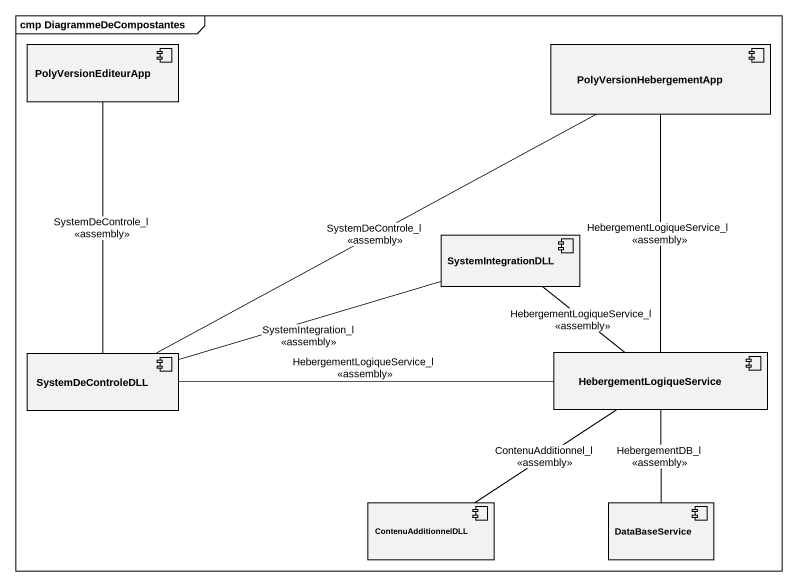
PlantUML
@startuml
mainframe cmp DiagrammeDeCompostantes
component PolyVersionEditeurApp
component PolyVersionHebergementApp
component SystemIntegrationDLL
component SystemDeControleDLL
component HebergementLogiqueService
component ContenuAdditionnelDLL
component DataBaseService
PolyVersionEditeurApp -- SystemDeControleDLL : SystemDeControle_l\n<<assembly>>
PolyVersionHebergementApp -left- SystemDeControleDLL : SystemDeControle_l\n<<assembly>>
PolyVersionHebergementApp -- HebergementLogiqueService : HebergementLogiqueService_l\n<<assembly>>
SystemIntegrationDLL -- HebergementLogiqueService : HebergementLogiqueService_l\n<<assembly>>
SystemDeControleDLL -right- SystemIntegrationDLL : SystemIntegration_l\n<<assembly>>
SystemDeControleDLL -right- HebergementLogiqueService : HebergementLogiqueService_l\n<<assembly>>
HebergementLogiqueService -- ContenuAdditionnelDLL : ContenuAdditionnel_l\n<<assembly>>
HebergementLogiqueService -- DataBaseService : HebergementDB_l\n<<assembly>>
@enduml
